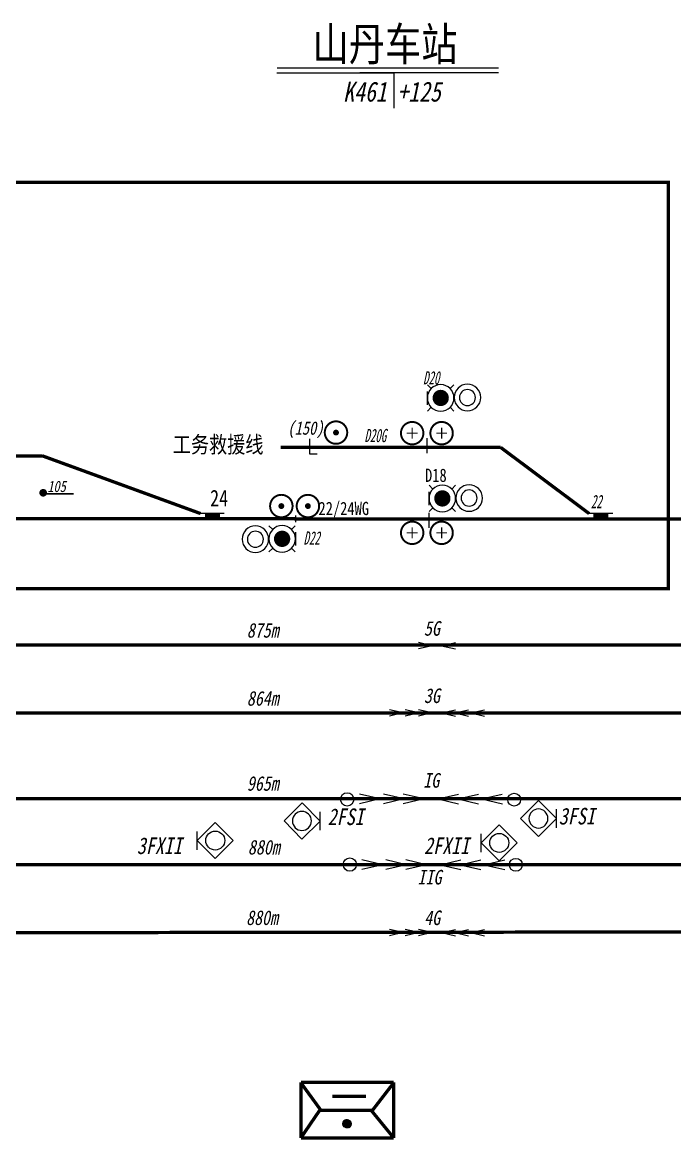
# Model space of a CAD drawing. Header units: millimetres. Extents: x 161 to 2634, y 181 to 396.
# Drawn here: x 1471.5 to 1569.7, y 228 to 396.1 of the extents above; entities that cross this region are included whole.
import ezdxf
from ezdxf.enums import TextEntityAlignment as Align

# ---------------------------------------------------------------- set-up
doc = ezdxf.new("R2010")
doc.units = ezdxf.units.MM
for name, color, linetype in [('SIGDCNAME', 7, 'Continuous'), ('SIGNAL', 7, 'Continuous'), ('TEXT', 7, 'Continuous'), ('VECT', 7, 'Continuous'), ('信号机', 7, 'Continuous'), ('轨道电路', 7, 'Continuous'), ('道岔', 7, 'Continuous')]:
    doc.layers.add(name, color=color, linetype=linetype)
doc.styles.add('-宋体', font='simsunb.ttf', dxfattribs={"width": 0.8})
doc.styles.add('HZ', font='simsunb.ttf', dxfattribs={"width": 0.75, "bigfont": 'hztxt.shx'})
doc.styles.add('ST', font='simsunb.ttf', dxfattribs={"width": 0.8})
doc.styles.get("Standard").update_dxf_attribs({"font": 'simsunb.ttf'})
doc.styles.add('TEXT', font='simsunb.ttf', dxfattribs={"width": 0.6, "oblique": 12, "height": 2})

# ---------------------------------------------------------------- blocks, each defined once
blk = doc.blocks.new('JYJ')
blk.add_line((0, -0.5), (0, 0.5))
blk = doc.blocks.new('调车信号机')
at = {"layer": '信号机', "color": 5}
for p, q in [((0.64, 1.4), (0.07, 1.97)), ((4.04, 1.97), (3.47, 1.4)), ((0.64, -1.42), (0.07, -1.99)), ((4.04, -1.99), (3.47, -1.42))]:
    blk.add_line(p, q, dxfattribs=at)
at = {"layer": '信号机', "color": 7}
blk.add_line((0, -1), (0, 1), dxfattribs=at)
at = {"layer": '信号机', "color": 5, "const_width": 1.22}
blk.add_lwpolyline([(2.67, -0.01, -1), (1.44, -0.01, -1)], format="xyb", close=True, dxfattribs=at)
at = {"layer": '信号机', "color": 5}
blk.add_circle((2.05, -0.01), 2, dxfattribs=at)
at = {"layer": '信号机', "color": 7}
for radius in [2, 1.21]:
    blk.add_circle((6.08, -0.07), radius, dxfattribs=at)
at = {"layer": '信号机', "color": 5, "flags": 1}
for tag, p in [('FX', (1.58, -0.6)), ('LX', (1.99, -0.12)), ('BX', (2.32, -0.6))]:
    blk.add_attdef(tag, p, '', height=0.001, dxfattribs=at)
blk = doc.blocks.new('道岔')
at = {"layer": '道岔', "color": 1}
blk.add_line((3.55, 0), (0, 0), dxfattribs=at)
at = {"layer": '道岔', "color": 1, "const_width": 0.66}
blk.add_lwpolyline([(0.64, -0.33), (2.91, -0.33)], dxfattribs=at)
at = {"layer": '道岔', "color": 1, "flags": 1}
for tag, p in [('PARA', (0.71, -0.27)), ('ZZJ', (0.73, -0.59)), ('DATE', (1.2, -0.6)), ('DNUM', (1.38, -0.25)), ('NUM', (2.04, -0.26)), ('DIRECT', (2.14, -0.59))]:
    blk.add_attdef(tag, p, '', height=0.142, dxfattribs=at)
blk = doc.blocks.new('站内_C')
at = {"color": 7, "const_width": 0.296}
blk.add_lwpolyline([(-1.69, 0, 1), (1.69, 0, 1)], format="xyb", close=True, dxfattribs=at)
at = {"color": 1, "const_width": 0.439}
blk.add_lwpolyline([(-0.22, 0, 1), (0.22, 0, 1)], format="xyb", close=True, dxfattribs=at)
at = {"color": 7}
blk.add_attdef('NAME', (-0.25, -1.73), '', height=0.1, dxfattribs=at)
blk = doc.blocks.new('站内_S')
at = {"color": 7, "const_width": 0.296}
blk.add_lwpolyline([(-1.69, 0, 1), (1.69, 0, 1)], format="xyb", close=True, dxfattribs=at)
at = {"color": 1, "const_width": 0.192}
for points in [[(-0.81, 0), (0.81, 0)], [(0, 0.81), (0, -0.81)]]:
    blk.add_lwpolyline(points, dxfattribs=at)
at = {"color": 7}
blk.add_attdef('NAME', (-0.24, -1.72), '', height=0.1, dxfattribs=at)
blk = doc.blocks.new('复式信号机')
at = {"layer": '信号机', "color": 1}
for p, q in [((2.9, 2.88), (0.19, 0.16)), ((5.62, 0.18), (2.9, 2.88)), ((0.19, -1.23), (0.19, 1.55)), ((0.19, 0.16), (2.92, -2.55)), ((2.92, -2.55), (5.62, 0.18))]:
    blk.add_line(p, q, dxfattribs=at)
blk.add_circle((2.92, 0.17), 1.43, dxfattribs=at)
at = {"layer": '信号机', "color": 2}
for tag, p in [('LX', (0.96, 0.94)), ('BX', (1.2, 1.18)), ('FX', (1.39, 1.36))]:
    blk.add_attdef(tag, p, '', height=0.001, rotation=44.9705, dxfattribs=at)
blk = doc.blocks.new('电缆入口')
at = {"color": 1, "const_width": 0.5}
for points in [[(-3.98, -4.22), (-7.01, -0.06)], [(6.98, 0), (-6.98, 0)], [(-6.98, 0), (-6.98, -8.38)], [(3.78, -4.22), (6.99, -0.06)], [(6.98, -8.38), (6.98, 0)], [(2.83, -2.1), (-2.28, -2.1)], [(-4.17, -4.22), (-7.01, -8.38)], [(-4.11, -4.2), (3.85, -4.2)], [(3.59, -4.22), (6.99, -8.38)], [(-6.98, -8.38), (6.98, -8.38)]]:
    blk.add_lwpolyline(points, dxfattribs=at)
at = {"color": 1}
for points in [[(-0.08, -5.61), (-0.69, -6.21)], [(-0.08, -5.61), (-0.69, -6.22)], [(-0.08, -5.61), (-0.69, -6.22)], [(-0.08, -5.61), (-0.69, -6.22)], [(-0.08, -5.61), (-0.69, -6.22)], [(-0.07, -5.61), (-0.69, -6.22)], [(-0.07, -5.61), (-0.69, -6.23)], [(-0.07, -5.61), (-0.69, -6.23)], [(-0.07, -5.61), (-0.69, -6.23)], [(-0.07, -5.61), (-0.69, -6.23)], [(-0.06, -5.61), (-0.69, -6.23)], [(-0.06, -5.61), (-0.69, -6.24)], [(-0.06, -5.61), (-0.69, -6.24)], [(-0.06, -5.61), (-0.69, -6.24)], [(-0.06, -5.61), (-0.69, -6.24)], [(-0.05, -5.61), (-0.69, -6.24)], [(-0.05, -5.61), (-0.69, -6.25)], [(-0.05, -5.61), (-0.69, -6.25)], [(-0.05, -5.61), (-0.69, -6.25)], [(-0.05, -5.61), (-0.69, -6.25)], [(-0.04, -5.61), (-0.69, -6.25)], [(-0.04, -5.61), (-0.69, -6.26)], [(-0.04, -5.61), (-0.69, -6.26)], [(-0.04, -5.61), (-0.69, -6.26)], [(-0.04, -5.61), (-0.69, -6.26)], [(-0.03, -5.61), (-0.69, -6.26)], [(-0.03, -5.61), (-0.69, -6.26)], [(-0.03, -5.61), (-0.69, -6.27)], [(-0.12, -5.61), (-0.68, -6.17)], [(-0.12, -5.61), (-0.68, -6.17)], [(-0.12, -5.61), (-0.68, -6.18)], [(-0.12, -5.61), (-0.68, -6.18)], [(-0.12, -5.61), (-0.68, -6.18)], [(-0.11, -5.61), (-0.68, -6.18)], [(-0.11, -5.61), (-0.68, -6.19)], [(-0.11, -5.61), (-0.68, -6.19)], [(-0.11, -5.61), (-0.68, -6.19)], [(-0.1, -5.61), (-0.68, -6.19)], [(-0.1, -5.61), (-0.68, -6.19)], [(-0.1, -5.61), (-0.68, -6.2)], [(-0.1, -5.61), (-0.68, -6.2)], [(-0.1, -5.61), (-0.68, -6.2)], [(-0.09, -5.61), (-0.68, -6.2)], [(-0.09, -5.61), (-0.69, -6.2)], [(-0.09, -5.61), (-0.69, -6.21)], [(-0.09, -5.61), (-0.69, -6.21)], [(-0.09, -5.61), (-0.69, -6.21)], [(-0.03, -5.61), (-0.69, -6.27)], [(-0.03, -5.61), (-0.69, -6.27)], [(-0.02, -5.61), (-0.69, -6.27)], [(-0.02, -5.61), (-0.69, -6.27)], [(-0.02, -5.61), (-0.69, -6.28)], [(-0.02, -5.61), (-0.68, -6.28)], [(-0.02, -5.61), (-0.68, -6.28)], [(-0.02, -5.61), (-0.68, -6.28)], [(-0.01, -5.61), (-0.68, -6.28)], [(-0.01, -5.61), (-0.68, -6.29)], [(-0.01, -5.61), (-0.68, -6.29)], [(-0.01, -5.61), (-0.68, -6.29)], [(-0.01, -5.61), (-0.68, -6.29)], [(0, -5.61), (-0.68, -6.29)], [(0, -5.61), (-0.68, -6.29)], [(0, -5.61), (-0.68, -6.3)], [(0, -5.61), (-0.68, -6.3)], [(0, -5.61), (-0.68, -6.3)], [(0, -5.61), (-0.68, -6.3)], [(0.01, -5.61), (-0.68, -6.3)], [(0.01, -5.61), (-0.68, -6.31)], [(0.01, -5.61), (-0.68, -6.31)], [(-0.17, -5.62), (-0.68, -6.13)], [(-0.17, -5.62), (-0.68, -6.13)], [(-0.17, -5.62), (-0.68, -6.13)], [(-0.16, -5.62), (-0.68, -6.13)], [(-0.16, -5.62), (-0.68, -6.14)], [(-0.16, -5.62), (-0.68, -6.14)], [(-0.16, -5.62), (-0.68, -6.14)], [(-0.15, -5.62), (-0.68, -6.14)], [(-0.15, -5.62), (-0.68, -6.15)], [(-0.15, -5.62), (-0.68, -6.15)], [(-0.15, -5.62), (-0.68, -6.15)], [(-0.14, -5.62), (-0.68, -6.15)], [(-0.14, -5.62), (-0.68, -6.15)], [(-0.14, -5.62), (-0.68, -6.16)], [(-0.14, -5.62), (-0.68, -6.16)], [(-0.14, -5.62), (-0.68, -6.16)], [(-0.13, -5.62), (-0.68, -6.16)], [(-0.13, -5.62), (-0.68, -6.17)], [(-0.13, -5.62), (-0.68, -6.17)], [(-0.13, -5.62), (-0.68, -6.17)], [(0.01, -5.62), (-0.68, -6.31)], [(0.01, -5.62), (-0.68, -6.31)], [(0.02, -5.62), (-0.68, -6.31)], [(0.02, -5.62), (-0.68, -6.31)], [(0.02, -5.62), (-0.68, -6.32)], [(0.02, -5.62), (-0.68, -6.32)], [(0.02, -5.62), (-0.68, -6.32)], [(0.02, -5.62), (-0.68, -6.32)], [(0.03, -5.62), (-0.68, -6.32)], [(0.03, -5.62), (-0.68, -6.32)], [(0.03, -5.62), (-0.68, -6.33)], [(0.03, -5.62), (-0.68, -6.33)], [(0.03, -5.62), (-0.68, -6.33)], [(0.03, -5.62), (-0.68, -6.33)], [(0.04, -5.62), (-0.68, -6.33)], [(0.04, -5.62), (-0.68, -6.33)], [(0.04, -5.62), (-0.68, -6.34)], [(0.04, -5.62), (-0.68, -6.34)], [(0.04, -5.62), (-0.68, -6.34)], [(0.04, -5.62), (-0.68, -6.34)], [(0.05, -5.62), (-0.68, -6.34)], [(0.05, -5.62), (-0.68, -6.35)], [(0.05, -5.62), (-0.68, -6.35)], [(0.05, -5.62), (-0.68, -6.35)], [(0.05, -5.62), (-0.68, -6.35)], [(0.05, -5.62), (-0.68, -6.35)], [(0.06, -5.62), (-0.68, -6.35)], [(-0.19, -5.62), (-0.67, -6.11)], [(-0.19, -5.62), (-0.67, -6.11)], [(-0.18, -5.62), (-0.67, -6.11)], [(-0.18, -5.62), (-0.67, -6.12)], [(-0.18, -5.62), (-0.67, -6.12)], [(-0.18, -5.62), (-0.67, -6.12)], [(-0.17, -5.62), (-0.67, -6.12)], [(0.06, -5.62), (-0.67, -6.36)], [(0.06, -5.62), (-0.67, -6.36)], [(0.06, -5.62), (-0.67, -6.36)], [(0.06, -5.62), (-0.67, -6.36)], [(0.06, -5.62), (-0.67, -6.36)], [(0.07, -5.62), (-0.67, -6.36)], [(0.07, -5.62), (-0.67, -6.37)], [(0.07, -5.62), (-0.67, -6.37)], [(0.07, -5.62), (-0.67, -6.37)], [(0.07, -5.62), (-0.67, -6.37)], [(-0.22, -5.63), (-0.67, -6.08)], [(-0.21, -5.63), (-0.67, -6.08)], [(-0.21, -5.63), (-0.67, -6.09)], [(-0.21, -5.63), (-0.67, -6.09)], [(-0.21, -5.63), (-0.67, -6.09)], [(-0.2, -5.63), (-0.67, -6.09)], [(-0.2, -5.63), (-0.67, -6.1)], [(-0.2, -5.63), (-0.67, -6.1)], [(-0.2, -5.63), (-0.67, -6.1)], [(-0.19, -5.63), (-0.67, -6.1)], [(-0.19, -5.63), (-0.67, -6.11)], [(0.07, -5.63), (-0.67, -6.37)], [(0.08, -5.63), (-0.67, -6.37)], [(0.08, -5.63), (-0.67, -6.37)], [(0.08, -5.63), (-0.67, -6.38)], [(0.08, -5.63), (-0.67, -6.38)], [(0.08, -5.63), (-0.67, -6.38)], [(0.08, -5.63), (-0.67, -6.38)], [(0.09, -5.63), (-0.67, -6.38)], [(0.09, -5.63), (-0.67, -6.38)], [(0.09, -5.63), (-0.67, -6.39)], [(0.09, -5.63), (-0.67, -6.39)], [(0.09, -5.63), (-0.67, -6.39)], [(0.09, -5.63), (-0.67, -6.39)], [(0.1, -5.63), (-0.67, -6.39)], [(0.1, -5.63), (-0.67, -6.39)], [(0.1, -5.63), (-0.67, -6.4)], [(0.1, -5.63), (-0.67, -6.4)], [(0.1, -5.63), (-0.67, -6.4)], [(-0.23, -5.63), (-0.66, -6.07)], [(-0.22, -5.63), (-0.66, -6.07)], [(-0.22, -5.63), (-0.66, -6.08)], [(-0.22, -5.63), (-0.66, -6.08)], [(0.1, -5.63), (-0.66, -6.4)], [(0.11, -5.63), (-0.66, -6.4)], [(0.11, -5.63), (-0.66, -6.4)], [(0.11, -5.63), (-0.66, -6.4)], [(0.11, -5.63), (-0.66, -6.41)], [(0.11, -5.63), (-0.66, -6.41)], [(0.11, -5.63), (-0.66, -6.41)], [(-0.25, -5.64), (-0.66, -6.05)], [(-0.25, -5.64), (-0.66, -6.05)], [(-0.24, -5.64), (-0.66, -6.05)], [(-0.24, -5.64), (-0.66, -6.06)], [(-0.24, -5.64), (-0.66, -6.06)], [(-0.24, -5.64), (-0.66, -6.06)], [(-0.23, -5.64), (-0.66, -6.06)], [(-0.23, -5.64), (-0.66, -6.07)], [(0.11, -5.64), (-0.66, -6.41)], [(0.12, -5.64), (-0.66, -6.41)], [(0.12, -5.64), (-0.66, -6.41)], [(0.12, -5.64), (-0.66, -6.42)], [(0.12, -5.64), (-0.66, -6.42)], [(0.12, -5.64), (-0.66, -6.42)], [(0.12, -5.64), (-0.66, -6.42)], [(0.13, -5.64), (-0.66, -6.42)], [(0.13, -5.64), (-0.66, -6.42)], [(0.13, -5.64), (-0.66, -6.42)], [(0.13, -5.64), (-0.66, -6.43)], [(0.13, -5.64), (-0.66, -6.43)], [(0.13, -5.64), (-0.66, -6.43)], [(0.13, -5.64), (-0.66, -6.43)], [(0.14, -5.64), (-0.66, -6.43)], [(-0.26, -5.64), (-0.65, -6.04)], [(-0.26, -5.64), (-0.65, -6.04)], [(-0.25, -5.64), (-0.65, -6.04)], [(0.14, -5.64), (-0.65, -6.43)], [(0.14, -5.64), (-0.65, -6.44)], [(0.14, -5.64), (-0.65, -6.44)], [(0.14, -5.64), (-0.65, -6.44)], [(0.14, -5.64), (-0.65, -6.44)], [(0.14, -5.64), (-0.65, -6.44)], [(0.15, -5.64), (-0.65, -6.44)], [(-0.28, -5.65), (-0.65, -6.02)], [(-0.27, -5.65), (-0.65, -6.02)], [(-0.27, -5.65), (-0.65, -6.03)], [(-0.27, -5.65), (-0.65, -6.03)], [(-0.26, -5.65), (-0.65, -6.03)], [(-0.26, -5.65), (-0.65, -6.04)], [(0.15, -5.65), (-0.65, -6.44)], [(0.15, -5.65), (-0.65, -6.45)], [(0.15, -5.65), (-0.65, -6.45)], [(0.15, -5.65), (-0.65, -6.45)], [(0.15, -5.65), (-0.65, -6.45)], [(0.15, -5.65), (-0.65, -6.45)], [(0.16, -5.65), (-0.65, -6.45)], [(0.16, -5.65), (-0.65, -6.45)], [(0.16, -5.65), (-0.65, -6.46)], [(0.16, -5.65), (-0.65, -6.46)], [(0.16, -5.65), (-0.65, -6.46)], [(0.16, -5.65), (-0.65, -6.46)], [(0.16, -5.65), (-0.65, -6.46)], [(-0.29, -5.65), (-0.64, -6.01)], [(-0.28, -5.65), (-0.64, -6.01)], [(-0.28, -5.65), (-0.64, -6.02)], [(0.17, -5.65), (-0.64, -6.46)], [(0.17, -5.65), (-0.64, -6.46)], [(0.17, -5.65), (-0.64, -6.47)], [(0.17, -5.65), (-0.64, -6.47)], [(0.17, -5.65), (-0.64, -6.47)], [(-0.3, -5.66), (-0.64, -5.99)], [(-0.3, -5.66), (-0.64, -6)], [(-0.3, -5.66), (-0.64, -6)], [(-0.29, -5.66), (-0.64, -6)], [(-0.29, -5.66), (-0.64, -6.01)], [(0.17, -5.66), (-0.64, -6.47)], [(0.17, -5.66), (-0.64, -6.47)], [(0.18, -5.66), (-0.64, -6.47)], [(0.18, -5.66), (-0.64, -6.47)], [(0.18, -5.66), (-0.64, -6.48)], [(0.18, -5.66), (-0.64, -6.48)], [(0.18, -5.66), (-0.64, -6.48)], [(0.18, -5.66), (-0.64, -6.48)], [(0.18, -5.66), (-0.64, -6.48)], [(0.19, -5.66), (-0.64, -6.48)], [(0.19, -5.66), (-0.64, -6.48)], [(0.19, -5.66), (-0.64, -6.49)], [(-0.31, -5.66), (-0.63, -5.99)], [(-0.31, -5.66), (-0.63, -5.99)], [(0.19, -5.66), (-0.63, -6.49)], [(0.19, -5.66), (-0.63, -6.49)], [(0.19, -5.66), (-0.63, -6.49)], [(0.19, -5.66), (-0.63, -6.49)], [(0.2, -5.66), (-0.63, -6.49)], [(0.2, -5.66), (-0.63, -6.49)], [(-0.32, -5.67), (-0.63, -5.97)], [(-0.32, -5.67), (-0.63, -5.98)], [(-0.32, -5.67), (-0.63, -5.98)], [(-0.31, -5.67), (-0.63, -5.98)], [(0.2, -5.67), (-0.63, -6.5)], [(0.2, -5.67), (-0.63, -6.5)], [(0.2, -5.67), (-0.63, -6.5)], [(0.2, -5.67), (-0.63, -6.5)], [(0.2, -5.67), (-0.63, -6.5)], [(0.21, -5.67), (-0.63, -6.5)], [(0.21, -5.67), (-0.63, -6.5)], [(0.21, -5.67), (-0.63, -6.5)], [(0.21, -5.67), (-0.63, -6.51)], [(0.21, -5.67), (-0.63, -6.51)], [(0.21, -5.67), (-0.63, -6.51)], [(-0.33, -5.67), (-0.62, -5.96)], [(-0.33, -5.67), (-0.62, -5.97)], [(0.21, -5.67), (-0.62, -6.51)], [(0.21, -5.67), (-0.62, -6.51)], [(0.22, -5.67), (-0.62, -6.51)], [(0.22, -5.67), (-0.62, -6.51)], [(0.22, -5.67), (-0.62, -6.52)], [(-0.34, -5.68), (-0.62, -5.95)], [(-0.34, -5.68), (-0.62, -5.96)], [(-0.34, -5.68), (-0.62, -5.96)], [(0.22, -5.68), (-0.62, -6.52)], [(0.22, -5.68), (-0.62, -6.52)], [(0.22, -5.68), (-0.62, -6.52)], [(0.22, -5.68), (-0.62, -6.52)], [(0.23, -5.68), (-0.62, -6.52)], [(0.23, -5.68), (-0.62, -6.52)], [(0.23, -5.68), (-0.62, -6.52)], [(0.23, -5.68), (-0.62, -6.53)], [(0.23, -5.68), (-0.62, -6.53)], [(0.23, -5.68), (-0.62, -6.53)], [(-0.35, -5.68), (-0.61, -5.94)], [(-0.35, -5.68), (-0.61, -5.95)], [(0.23, -5.68), (-0.61, -6.53)], [(0.23, -5.68), (-0.61, -6.53)], [(0.24, -5.68), (-0.61, -6.53)], [(0.24, -5.68), (-0.61, -6.53)], [(0.24, -5.68), (-0.61, -6.54)], [(-0.36, -5.69), (-0.61, -5.94)], [(-0.36, -5.69), (-0.61, -5.94)], [(0.24, -5.69), (-0.61, -6.54)], [(0.24, -5.69), (-0.61, -6.54)], [(0.24, -5.69), (-0.61, -6.54)], [(0.24, -5.69), (-0.61, -6.54)], [(0.24, -5.69), (-0.61, -6.54)], [(0.25, -5.69), (-0.61, -6.54)], [(0.25, -5.69), (-0.61, -6.54)], [(0.25, -5.69), (-0.61, -6.55)], [(0.25, -5.69), (-0.61, -6.55)], [(-0.37, -5.69), (-0.6, -5.93)], [(-0.37, -5.69), (-0.6, -5.93)], [(0.25, -5.69), (-0.6, -6.55)], [(0.25, -5.69), (-0.6, -6.55)], [(0.25, -5.69), (-0.6, -6.55)], [(0.25, -5.69), (-0.6, -6.55)], [(0.26, -5.69), (-0.6, -6.55)], [(-0.38, -5.7), (-0.6, -5.92)], [(-0.37, -5.7), (-0.6, -5.92)], [(0.26, -5.7), (-0.6, -6.55)], [(0.26, -5.7), (-0.6, -6.56)], [(0.26, -5.7), (-0.6, -6.56)], [(0.26, -5.7), (-0.6, -6.56)], [(0.26, -5.7), (-0.6, -6.56)], [(0.26, -5.7), (-0.6, -6.56)], [(0.26, -5.7), (-0.6, -6.56)], [(0.27, -5.7), (-0.6, -6.56)], [(0.27, -5.7), (-0.6, -6.56)], [(-0.38, -5.7), (-0.59, -5.91)], [(0.27, -5.7), (-0.59, -6.57)], [(0.27, -5.7), (-0.59, -6.57)], [(0.27, -5.7), (-0.59, -6.57)], [(0.27, -5.7), (-0.59, -6.57)], [(-0.39, -5.71), (-0.59, -5.9)], [(-0.39, -5.71), (-0.59, -5.91)], [(0.27, -5.71), (-0.59, -6.57)], [(0.27, -5.71), (-0.59, -6.57)], [(0.28, -5.71), (-0.59, -6.57)], [(0.28, -5.71), (-0.59, -6.57)], [(0.28, -5.71), (-0.59, -6.58)], [(0.28, -5.71), (-0.59, -6.58)], [(0.28, -5.71), (-0.59, -6.58)], [(0.28, -5.71), (-0.59, -6.58)], [(0.28, -5.71), (-0.59, -6.58)], [(-0.4, -5.71), (-0.58, -5.9)], [(0.28, -5.71), (-0.58, -6.58)], [(0.29, -5.71), (-0.58, -6.58)], [(0.29, -5.71), (-0.58, -6.58)], [(0.29, -5.71), (-0.58, -6.58)], [(-0.41, -5.72), (-0.58, -5.88)], [(-0.41, -5.72), (-0.58, -5.89)], [(0.29, -5.72), (-0.58, -6.59)], [(0.29, -5.72), (-0.58, -6.59)], [(0.29, -5.72), (-0.58, -6.59)], [(0.29, -5.72), (-0.58, -6.59)], [(0.29, -5.72), (-0.58, -6.59)], [(0.29, -5.72), (-0.58, -6.59)], [(0.3, -5.72), (-0.58, -6.59)], [(0.3, -5.72), (-0.58, -6.59)], [(0.3, -5.72), (-0.58, -6.6)], [(0.3, -5.72), (-0.57, -6.6)], [(0.3, -5.72), (-0.57, -6.6)], [(0.3, -5.72), (-0.57, -6.6)], [(0.3, -5.72), (-0.57, -6.6)], [(-0.43, -5.73), (-0.57, -5.87)], [(-0.42, -5.73), (-0.57, -5.88)], [(0.3, -5.73), (-0.57, -6.6)], [(0.31, -5.73), (-0.57, -6.6)], [(0.31, -5.73), (-0.57, -6.6)], [(0.31, -5.73), (-0.57, -6.6)], [(0.31, -5.73), (-0.57, -6.61)], [(0.31, -5.73), (-0.57, -6.61)], [(0.31, -5.73), (-0.57, -6.61)], [(0.31, -5.73), (-0.57, -6.61)], [(0.31, -5.73), (-0.56, -6.61)], [(0.31, -5.73), (-0.56, -6.61)], [(0.32, -5.73), (-0.56, -6.61)], [(0.32, -5.73), (-0.56, -6.61)], [(-0.43, -5.74), (-0.56, -5.86)], [(0.32, -5.74), (-0.56, -6.61)], [(0.32, -5.74), (-0.56, -6.62)], [(0.32, -5.74), (-0.56, -6.62)], [(0.32, -5.74), (-0.56, -6.62)], [(0.32, -5.74), (-0.56, -6.62)], [(0.32, -5.74), (-0.56, -6.62)], [(0.32, -5.74), (-0.56, -6.62)], [(0.33, -5.74), (-0.56, -6.62)], [(-0.44, -5.74), (-0.55, -5.86)], [(0.33, -5.74), (-0.55, -6.62)], [(0.33, -5.74), (-0.55, -6.63)], [(0.33, -5.74), (-0.55, -6.63)], [(0.33, -5.74), (-0.55, -6.63)], [(-0.45, -5.75), (-0.55, -5.85)], [(0.33, -5.75), (-0.55, -6.63)], [(0.33, -5.75), (-0.55, -6.63)], [(0.33, -5.75), (-0.55, -6.63)], [(0.33, -5.75), (-0.55, -6.63)], [(0.34, -5.75), (-0.55, -6.63)], [(0.34, -5.75), (-0.55, -6.63)], [(0.34, -5.75), (-0.55, -6.63)], [(0.34, -5.75), (-0.54, -6.64)], [(0.34, -5.75), (-0.54, -6.64)], [(0.34, -5.75), (-0.54, -6.64)], [(0.34, -5.75), (-0.54, -6.64)], [(-0.46, -5.76), (-0.54, -5.84)], [(0.34, -5.76), (-0.54, -6.64)], [(0.34, -5.76), (-0.54, -6.64)], [(0.35, -5.76), (-0.54, -6.64)], [(0.35, -5.76), (-0.54, -6.64)], [(0.35, -5.76), (-0.54, -6.64)], [(0.35, -5.76), (-0.54, -6.65)], [(0.35, -5.76), (-0.54, -6.65)], [(0.35, -5.76), (-0.54, -6.65)], [(0.35, -5.76), (-0.53, -6.65)], [(0.35, -5.76), (-0.53, -6.65)], [(0.35, -5.76), (-0.53, -6.65)], [(0.36, -5.77), (-0.53, -6.65)], [(0.36, -5.77), (-0.53, -6.65)], [(0.36, -5.77), (-0.53, -6.65)], [(0.36, -5.77), (-0.53, -6.66)], [(0.36, -5.77), (-0.53, -6.66)], [(0.36, -5.77), (-0.53, -6.66)], [(0.36, -5.77), (-0.53, -6.66)], [(-0.48, -5.77), (-0.52, -5.82)], [(0.36, -5.77), (-0.52, -6.66)], [(0.36, -5.77), (-0.52, -6.66)], [(0.36, -5.77), (-0.52, -6.66)], [(0.37, -5.77), (-0.52, -6.66)], [(0.37, -5.78), (-0.52, -6.66)], [(0.37, -5.78), (-0.52, -6.66)], [(0.37, -5.78), (-0.52, -6.67)], [(0.37, -5.78), (-0.52, -6.67)], [(0.37, -5.78), (-0.52, -6.67)], [(0.37, -5.78), (-0.52, -6.67)], [(0.37, -5.78), (-0.52, -6.67)], [(0.37, -5.78), (-0.51, -6.67)], [(0.37, -5.78), (-0.51, -6.67)], [(0.38, -5.78), (-0.51, -6.67)], [(0.38, -5.79), (-0.51, -6.67)], [(0.38, -5.79), (-0.51, -6.67)], [(0.38, -5.79), (-0.51, -6.68)], [(0.38, -5.79), (-0.51, -6.68)], [(0.38, -5.79), (-0.51, -6.68)], [(0.38, -5.79), (-0.51, -6.68)], [(0.38, -5.79), (-0.51, -6.68)], [(0.38, -5.79), (-0.5, -6.68)], [(0.38, -5.79), (-0.5, -6.68)], [(0.39, -5.79), (-0.5, -6.68)], [(0.39, -5.8), (-0.5, -6.68)], [(0.39, -5.8), (-0.5, -6.69)], [(0.39, -5.8), (-0.5, -6.69)], [(0.39, -5.8), (-0.5, -6.69)], [(0.39, -5.8), (-0.5, -6.69)], [(0.39, -5.8), (-0.5, -6.69)], [(0.39, -5.8), (-0.5, -6.68)], [(0.4, -5.8), (-0.49, -6.69)], [(0.4, -5.8), (-0.49, -6.69)], [(0.39, -5.8), (-0.49, -6.69)], [(0.39, -5.8), (-0.49, -6.69)], [(0.4, -5.81), (-0.49, -6.7)], [(0.4, -5.81), (-0.49, -6.7)], [(0.4, -5.81), (-0.49, -6.7)], [(0.4, -5.81), (-0.49, -6.7)], [(0.4, -5.81), (-0.49, -6.7)], [(0.4, -5.81), (-0.49, -6.69)], [(0.41, -5.81), (-0.48, -6.7)], [(0.4, -5.81), (-0.48, -6.7)], [(0.4, -5.81), (-0.48, -6.7)], [(0.41, -5.82), (-0.48, -6.71)], [(0.41, -5.82), (-0.48, -6.71)], [(0.41, -5.82), (-0.48, -6.71)], [(0.41, -5.82), (-0.48, -6.71)], [(0.41, -5.82), (-0.48, -6.71)], [(0.41, -5.82), (-0.48, -6.7)], [(0.41, -5.82), (-0.48, -6.7)], [(0.41, -5.82), (-0.47, -6.71)], [(0.41, -5.82), (-0.47, -6.71)], [(0.41, -5.82), (-0.47, -6.71)], [(0.42, -5.83), (-0.47, -6.72)], [(0.42, -5.83), (-0.47, -6.72)], [(0.42, -5.83), (-0.47, -6.72)], [(0.42, -5.83), (-0.47, -6.71)], [(0.42, -5.83), (-0.47, -6.71)], [(0.42, -5.83), (-0.47, -6.71)], [(0.42, -5.83), (-0.46, -6.72)], [(0.42, -5.83), (-0.46, -6.72)], [(0.42, -5.83), (-0.46, -6.72)], [(0.43, -5.84), (-0.46, -6.73)], [(0.43, -5.84), (-0.46, -6.73)], [(0.43, -5.84), (-0.46, -6.72)], [(0.43, -5.84), (-0.46, -6.72)], [(0.43, -5.84), (-0.46, -6.72)], [(0.42, -5.84), (-0.46, -6.72)], [(0.42, -5.84), (-0.46, -6.72)], [(0.43, -5.84), (-0.45, -6.73)], [(0.43, -5.84), (-0.45, -6.73)], [(0.43, -5.84), (-0.45, -6.73)], [(0.44, -5.85), (-0.45, -6.73)], [(0.44, -5.85), (-0.45, -6.73)], [(0.44, -5.85), (-0.45, -6.73)], [(0.43, -5.85), (-0.45, -6.73)], [(0.43, -5.85), (-0.45, -6.73)], [(0.43, -5.85), (-0.45, -6.73)], [(0.44, -5.85), (-0.44, -6.74)], [(0.44, -5.85), (-0.44, -6.74)], [(0.44, -5.85), (-0.44, -6.73)], [(0.44, -5.86), (-0.44, -6.74)], [(0.44, -5.86), (-0.44, -6.74)], [(0.44, -5.86), (-0.44, -6.74)], [(0.44, -5.86), (-0.44, -6.74)], [(0.44, -5.86), (-0.44, -6.74)], [(0.44, -5.86), (-0.44, -6.74)], [(0.45, -5.86), (-0.43, -6.74)], [(0.45, -5.86), (-0.43, -6.74)], [(0.45, -5.86), (-0.43, -6.74)], [(0.45, -5.87), (-0.43, -6.75)], [(0.45, -5.87), (-0.43, -6.75)], [(0.45, -5.87), (-0.43, -6.75)], [(0.45, -5.87), (-0.43, -6.75)], [(0.45, -5.87), (-0.43, -6.75)], [(0.45, -5.87), (-0.43, -6.75)], [(0.45, -5.87), (-0.42, -6.75)], [(0.45, -5.87), (-0.42, -6.75)], [(0.46, -5.88), (-0.42, -6.76)], [(0.46, -5.88), (-0.42, -6.76)], [(0.46, -5.88), (-0.42, -6.75)], [(0.46, -5.88), (-0.42, -6.75)], [(0.46, -5.88), (-0.42, -6.75)], [(0.45, -5.88), (-0.42, -6.75)], [(0.46, -5.88), (-0.41, -6.76)], [(0.46, -5.88), (-0.41, -6.76)], [(0.46, -5.88), (-0.41, -6.76)], [(0.47, -5.89), (-0.41, -6.76)], [(0.47, -5.89), (-0.41, -6.76)], [(0.46, -5.89), (-0.41, -6.76)], [(0.46, -5.89), (-0.41, -6.76)], [(0.46, -5.89), (-0.41, -6.76)], [(0.46, -5.89), (-0.41, -6.76)], [(0.47, -5.89), (-0.4, -6.76)], [(0.47, -5.89), (-0.4, -6.76)], [(0.47, -5.9), (-0.4, -6.77)], [(0.47, -5.9), (-0.4, -6.77)], [(0.47, -5.9), (-0.4, -6.77)], [(0.47, -5.9), (-0.4, -6.77)], [(0.47, -5.9), (-0.4, -6.77)], [(0.47, -5.9), (-0.4, -6.77)], [(0.47, -5.9), (-0.39, -6.77)], [(0.47, -5.9), (-0.39, -6.77)], [(0.47, -5.9), (-0.39, -6.77)], [(0.48, -5.91), (-0.39, -6.78)], [(0.48, -5.91), (-0.39, -6.77)], [(0.48, -5.91), (-0.39, -6.77)], [(0.48, -5.91), (-0.39, -6.77)], [(0.48, -5.91), (-0.39, -6.77)], [(0.48, -5.91), (-0.38, -6.78)], [(0.48, -5.91), (-0.38, -6.78)], [(0.48, -5.91), (-0.38, -6.78)], [(0.48, -5.92), (-0.38, -6.78)], [(0.48, -5.92), (-0.38, -6.78)], [(0.48, -5.92), (-0.38, -6.78)], [(0.48, -5.92), (-0.38, -6.78)], [(0.48, -5.92), (-0.38, -6.78)], [(0.49, -5.92), (-0.37, -6.78)], [(0.49, -5.92), (-0.37, -6.78)], [(0.49, -5.92), (-0.37, -6.78)], [(0.49, -5.93), (-0.37, -6.79)], [(0.49, -5.93), (-0.37, -6.79)], [(0.49, -5.93), (-0.37, -6.79)], [(0.49, -5.93), (-0.37, -6.78)], [(0.49, -5.93), (-0.37, -6.78)], [(0.49, -5.93), (-0.36, -6.79)], [(0.49, -5.93), (-0.36, -6.79)], [(0.49, -5.93), (-0.36, -6.79)], [(0.5, -5.94), (-0.36, -6.79)], [(0.5, -5.94), (-0.36, -6.79)], [(0.49, -5.94), (-0.36, -6.79)], [(0.49, -5.94), (-0.36, -6.79)], [(0.49, -5.94), (-0.36, -6.79)], [(0.5, -5.94), (-0.35, -6.79)], [(0.5, -5.94), (-0.35, -6.79)], [(0.5, -5.94), (-0.35, -6.79)], [(0.5, -5.95), (-0.35, -6.8)], [(0.5, -5.95), (-0.35, -6.8)], [(0.5, -5.95), (-0.35, -6.8)], [(0.5, -5.95), (-0.35, -6.8)], [(0.5, -5.95), (-0.35, -6.8)], [(0.5, -5.95), (-0.34, -6.8)], [(0.5, -5.95), (-0.34, -6.8)], [(0.51, -5.96), (-0.34, -6.8)], [(0.51, -5.96), (-0.34, -6.8)], [(0.51, -5.96), (-0.34, -6.8)], [(0.5, -5.96), (-0.34, -6.8)], [(0.5, -5.96), (-0.34, -6.8)], [(0.5, -5.96), (-0.34, -6.8)], [(0.51, -5.96), (-0.33, -6.8)], [(0.51, -5.96), (-0.33, -6.8)], [(0.51, -5.97), (-0.33, -6.81)], [(0.51, -5.97), (-0.33, -6.81)], [(0.51, -5.97), (-0.33, -6.81)], [(0.51, -5.97), (-0.33, -6.81)], [(0.51, -5.97), (-0.33, -6.81)], [(0.51, -5.97), (-0.32, -6.81)], [(0.51, -5.97), (-0.32, -6.81)], [(0.52, -5.98), (-0.32, -6.81)], [(0.51, -5.98), (-0.32, -6.81)], [(0.51, -5.98), (-0.32, -6.81)], [(0.51, -5.98), (-0.32, -6.81)], [(0.51, -5.98), (-0.32, -6.81)], [(0.52, -5.98), (-0.31, -6.81)], [(0.52, -5.98), (-0.31, -6.81)], [(0.52, -5.98), (-0.31, -6.81)], [(0.52, -5.99), (-0.31, -6.82)], [(0.52, -5.99), (-0.31, -6.82)], [(0.52, -5.99), (-0.31, -6.82)], [(0.52, -5.99), (-0.31, -6.82)], [(0.52, -5.99), (-0.31, -6.81)], [(0.52, -5.99), (-0.3, -6.82)], [(0.52, -5.99), (-0.3, -6.82)], [(0.52, -6), (-0.3, -6.82)], [(0.52, -6), (-0.3, -6.82)], [(0.52, -6), (-0.3, -6.82)], [(0.52, -6), (-0.3, -6.82)], [(0.52, -6), (-0.3, -6.82)], [(0.53, -6), (-0.29, -6.82)], [(0.52, -6), (-0.29, -6.82)], [(0.53, -6.01), (-0.29, -6.83)], [(0.53, -6.01), (-0.29, -6.82)], [(0.53, -6.01), (-0.29, -6.82)], [(0.53, -6.01), (-0.29, -6.82)], [(0.53, -6.01), (-0.29, -6.82)], [(0.53, -6.01), (-0.28, -6.83)], [(0.53, -6.01), (-0.28, -6.83)], [(0.53, -6.02), (-0.28, -6.83)], [(0.53, -6.02), (-0.28, -6.83)], [(0.53, -6.02), (-0.28, -6.83)], [(0.53, -6.02), (-0.28, -6.83)], [(0.53, -6.02), (-0.28, -6.83)], [(0.53, -6.02), (-0.27, -6.83)], [(0.53, -6.02), (-0.27, -6.83)], [(0.54, -6.03), (-0.27, -6.83)], [(0.54, -6.03), (-0.27, -6.83)], [(0.53, -6.03), (-0.27, -6.83)], [(0.53, -6.03), (-0.27, -6.83)], [(0.53, -6.03), (-0.27, -6.83)], [(0.54, -6.03), (-0.26, -6.83)], [(0.54, -6.03), (-0.26, -6.83)], [(0.54, -6.04), (-0.26, -6.84)], [(0.54, -6.04), (-0.26, -6.84)], [(0.54, -6.04), (-0.26, -6.84)], [(0.54, -6.04), (-0.26, -6.83)], [(0.54, -6.04), (-0.26, -6.83)], [(0.54, -6.04), (-0.25, -6.84)], [(0.54, -6.04), (-0.25, -6.84)], [(0.54, -6.05), (-0.25, -6.84)], [(0.54, -6.05), (-0.25, -6.84)], [(0.54, -6.05), (-0.25, -6.84)], [(0.54, -6.05), (-0.25, -6.84)], [(0.54, -6.05), (-0.24, -6.84)], [(0.54, -6.05), (-0.24, -6.84)], [(0.55, -6.06), (-0.24, -6.84)], [(0.55, -6.06), (-0.24, -6.84)], [(0.54, -6.06), (-0.24, -6.84)], [(0.54, -6.06), (-0.24, -6.84)], [(0.54, -6.06), (-0.24, -6.84)], [(0.55, -6.06), (-0.23, -6.84)], [(0.55, -6.06), (-0.23, -6.84)], [(0.55, -6.07), (-0.23, -6.84)], [(0.55, -6.07), (-0.23, -6.84)], [(0.55, -6.07), (-0.23, -6.84)], [(0.55, -6.07), (-0.23, -6.84)], [(0.55, -6.07), (-0.22, -6.85)], [(0.55, -6.07), (-0.22, -6.85)], [(0.55, -6.08), (-0.22, -6.85)], [(0.55, -6.08), (-0.22, -6.85)], [(0.55, -6.08), (-0.22, -6.85)], [(0.55, -6.08), (-0.22, -6.85)], [(0.55, -6.08), (-0.22, -6.85)], [(0.55, -6.08), (-0.21, -6.85)], [(0.55, -6.08), (-0.21, -6.85)], [(0.55, -6.09), (-0.21, -6.85)], [(0.55, -6.09), (-0.21, -6.85)], [(0.55, -6.09), (-0.21, -6.85)], [(0.55, -6.09), (-0.21, -6.85)], [(0.55, -6.09), (-0.2, -6.85)], [(0.55, -6.09), (-0.2, -6.85)], [(0.56, -6.1), (-0.2, -6.85)], [(0.56, -6.1), (-0.2, -6.85)], [(0.55, -6.1), (-0.2, -6.85)], [(0.55, -6.1), (-0.2, -6.85)], [(0.56, -6.1), (-0.19, -6.85)], [(0.56, -6.1), (-0.19, -6.85)], [(0.56, -6.11), (-0.19, -6.86)], [(0.56, -6.11), (-0.19, -6.85)], [(0.56, -6.11), (-0.19, -6.85)], [(0.56, -6.11), (-0.19, -6.85)], [(0.56, -6.11), (-0.19, -6.85)], [(0.56, -6.11), (-0.18, -6.86)], [(0.56, -6.11), (-0.18, -6.86)], [(0.56, -6.12), (-0.18, -6.86)], [(0.56, -6.12), (-0.18, -6.86)], [(0.56, -6.12), (-0.18, -6.86)], [(0.56, -6.12), (-0.18, -6.86)], [(0.56, -6.12), (-0.17, -6.86)], [(0.56, -6.12), (-0.17, -6.86)], [(0.56, -6.13), (-0.17, -6.86)], [(0.56, -6.13), (-0.17, -6.86)], [(0.56, -6.13), (-0.17, -6.86)], [(0.56, -6.13), (-0.17, -6.86)], [(0.56, -6.13), (-0.16, -6.86)], [(0.56, -6.13), (-0.16, -6.86)], [(0.56, -6.14), (-0.16, -6.86)], [(0.56, -6.14), (-0.16, -6.86)], [(0.56, -6.14), (-0.16, -6.86)], [(0.56, -6.14), (-0.16, -6.86)], [(0.56, -6.14), (-0.15, -6.86)], [(0.56, -6.15), (-0.15, -6.86)], [(0.56, -6.15), (-0.15, -6.86)], [(0.56, -6.15), (-0.15, -6.86)], [(0.56, -6.15), (-0.15, -6.86)], [(0.57, -6.15), (-0.14, -6.86)], [(0.57, -6.15), (-0.14, -6.86)], [(0.57, -6.16), (-0.14, -6.86)], [(0.57, -6.16), (-0.14, -6.86)], [(0.57, -6.16), (-0.14, -6.86)], [(0.57, -6.16), (-0.14, -6.86)], [(0.57, -6.16), (-0.13, -6.86)], [(0.57, -6.16), (-0.13, -6.86)], [(0.57, -6.17), (-0.13, -6.86)], [(0.57, -6.17), (-0.13, -6.86)], [(0.57, -6.17), (-0.13, -6.86)], [(0.57, -6.17), (-0.13, -6.86)], [(0.57, -6.17), (-0.12, -6.86)], [(0.57, -6.17), (-0.12, -6.86)], [(0.57, -6.18), (-0.12, -6.87)], [(0.57, -6.18), (-0.12, -6.87)], [(0.57, -6.18), (-0.12, -6.87)], [(0.57, -6.18), (-0.11, -6.87)], [(0.57, -6.18), (-0.11, -6.87)], [(0.57, -6.19), (-0.11, -6.87)], [(0.57, -6.19), (-0.11, -6.87)], [(0.57, -6.19), (-0.11, -6.87)], [(0.57, -6.19), (-0.11, -6.87)], [(0.57, -6.19), (-0.1, -6.87)], [(0.57, -6.19), (-0.1, -6.87)], [(0.57, -6.2), (-0.1, -6.87)], [(0.57, -6.2), (-0.1, -6.87)], [(0.57, -6.2), (-0.1, -6.87)], [(0.57, -6.2), (-0.09, -6.87)], [(0.57, -6.2), (-0.09, -6.87)], [(0.57, -6.21), (-0.09, -6.87)], [(0.57, -6.21), (-0.09, -6.87)], [(0.57, -6.21), (-0.09, -6.87)], [(0.57, -6.21), (-0.09, -6.87)], [(0.57, -6.21), (-0.08, -6.87)], [(0.57, -6.22), (-0.08, -6.87)], [(0.57, -6.22), (-0.08, -6.87)], [(0.57, -6.22), (-0.08, -6.87)], [(0.57, -6.22), (-0.08, -6.87)], [(0.57, -6.22), (-0.07, -6.87)], [(0.57, -6.23), (-0.07, -6.87)], [(0.57, -6.23), (-0.07, -6.87)], [(0.57, -6.23), (-0.07, -6.87)], [(0.57, -6.23), (-0.07, -6.87)], [(0.57, -6.23), (-0.06, -6.87)], [(0.57, -6.23), (-0.06, -6.87)], [(0.57, -6.24), (-0.06, -6.87)], [(0.57, -6.24), (-0.06, -6.87)], [(0.57, -6.24), (-0.06, -6.87)], [(0.57, -6.24), (-0.05, -6.87)], [(0.57, -6.24), (-0.05, -6.87)], [(0.57, -6.25), (-0.05, -6.87)], [(0.57, -6.25), (-0.05, -6.87)], [(0.57, -6.25), (-0.05, -6.87)], [(0.57, -6.25), (-0.04, -6.87)], [(0.57, -6.25), (-0.04, -6.87)], [(0.57, -6.26), (-0.04, -6.87)], [(0.57, -6.26), (-0.04, -6.87)], [(0.57, -6.26), (-0.04, -6.87)], [(0.57, -6.26), (-0.03, -6.87)], [(0.57, -6.26), (-0.03, -6.87)], [(0.57, -6.27), (-0.03, -6.87)], [(0.57, -6.27), (-0.03, -6.87)], [(0.57, -6.27), (-0.03, -6.87)], [(0.57, -6.27), (-0.02, -6.87)], [(0.57, -6.28), (-0.02, -6.87)], [(0.57, -6.28), (-0.02, -6.87)], [(0.57, -6.28), (-0.02, -6.87)], [(0.57, -6.28), (-0.02, -6.87)], [(0.57, -6.28), (-0.01, -6.87)], [(0.57, -6.29), (-0.01, -6.87)], [(0.57, -6.29), (-0.01, -6.87)], [(0.57, -6.29), (-0.01, -6.87)], [(0.57, -6.29), (0, -6.87)], [(0.57, -6.29), (0, -6.87)], [(0.57, -6.3), (0, -6.87)], [(0.57, -6.3), (0, -6.87)], [(0.57, -6.3), (0, -6.87)], [(0.57, -6.3), (0.01, -6.87)], [(0.57, -6.31), (0.01, -6.86)], [(0.57, -6.31), (0.01, -6.86)], [(0.57, -6.31), (0.01, -6.86)], [(0.57, -6.31), (0.02, -6.86)], [(0.57, -6.31), (0.02, -6.86)], [(0.57, -6.32), (0.02, -6.86)], [(0.57, -6.32), (0.02, -6.86)], [(0.57, -6.32), (0.02, -6.86)], [(0.57, -6.32), (0.03, -6.86)], [(0.56, -6.33), (0.03, -6.86)], [(0.57, -6.33), (0.03, -6.86)], [(0.57, -6.33), (0.03, -6.86)], [(0.56, -6.33), (0.04, -6.86)], [(0.56, -6.33), (0.04, -6.86)], [(0.56, -6.34), (0.04, -6.86)], [(0.56, -6.34), (0.04, -6.86)], [(0.56, -6.34), (0.04, -6.86)], [(0.56, -6.34), (0.05, -6.86)], [(0.56, -6.35), (0.05, -6.86)], [(0.56, -6.35), (0.05, -6.86)], [(0.56, -6.35), (0.05, -6.86)], [(0.56, -6.35), (0.06, -6.86)], [(0.56, -6.36), (0.06, -6.86)], [(0.56, -6.36), (0.06, -6.86)], [(0.56, -6.36), (0.06, -6.86)], [(0.56, -6.36), (0.07, -6.86)], [(0.56, -6.37), (0.07, -6.85)], [(0.56, -6.37), (0.07, -6.85)], [(0.56, -6.37), (0.07, -6.86)], [(0.56, -6.37), (0.08, -6.85)], [(0.56, -6.38), (0.08, -6.85)], [(0.56, -6.38), (0.08, -6.85)], [(0.56, -6.38), (0.08, -6.85)], [(0.55, -6.38), (0.09, -6.85)], [(0.55, -6.39), (0.09, -6.85)], [(0.55, -6.39), (0.09, -6.85)], [(0.55, -6.39), (0.09, -6.85)], [(0.55, -6.39), (0.1, -6.85)], [(0.55, -6.4), (0.1, -6.85)], [(0.55, -6.4), (0.1, -6.85)], [(0.55, -6.4), (0.11, -6.85)], [(0.55, -6.4), (0.11, -6.85)], [(0.55, -6.41), (0.11, -6.84)], [(0.55, -6.41), (0.11, -6.85)], [(0.55, -6.41), (0.12, -6.84)], [(0.54, -6.42), (0.12, -6.84)], [(0.55, -6.42), (0.12, -6.84)], [(0.55, -6.42), (0.12, -6.84)], [(0.54, -6.42), (0.13, -6.84)], [(0.54, -6.43), (0.13, -6.84)], [(0.54, -6.43), (0.13, -6.84)], [(0.54, -6.43), (0.14, -6.84)], [(0.54, -6.44), (0.14, -6.84)], [(0.54, -6.44), (0.14, -6.84)], [(0.54, -6.44), (0.15, -6.83)], [(0.54, -6.44), (0.15, -6.83)], [(0.53, -6.45), (0.15, -6.83)], [(0.54, -6.45), (0.15, -6.83)], [(0.53, -6.45), (0.16, -6.83)], [(0.53, -6.46), (0.16, -6.83)], [(0.53, -6.46), (0.16, -6.83)], [(0.53, -6.46), (0.17, -6.83)], [(0.53, -6.47), (0.17, -6.82)], [(0.53, -6.47), (0.17, -6.83)], [(0.53, -6.47), (0.18, -6.82)], [(0.52, -6.48), (0.18, -6.82)], [(0.52, -6.48), (0.18, -6.82)], [(0.52, -6.48), (0.19, -6.82)], [(0.52, -6.49), (0.19, -6.82)], [(0.52, -6.49), (0.19, -6.82)], [(0.52, -6.49), (0.2, -6.81)], [(0.51, -6.5), (0.2, -6.81)], [(0.52, -6.5), (0.2, -6.81)], [(0.51, -6.5), (0.21, -6.81)], [(0.51, -6.51), (0.21, -6.81)], [(0.51, -6.51), (0.22, -6.81)], [(0.51, -6.52), (0.22, -6.8)], [(0.51, -6.52), (0.22, -6.8)], [(0.5, -6.52), (0.23, -6.8)], [(0.5, -6.53), (0.23, -6.8)], [(0.5, -6.53), (0.24, -6.8)], [(0.49, -6.54), (0.24, -6.79)], [(0.5, -6.54), (0.24, -6.79)], [(0.49, -6.54), (0.25, -6.79)], [(0.49, -6.55), (0.25, -6.79)], [(0.49, -6.55), (0.26, -6.78)], [(0.48, -6.56), (0.26, -6.78)], [(0.48, -6.56), (0.27, -6.78)], [(0.48, -6.57), (0.27, -6.78)], [(0.48, -6.57), (0.28, -6.77)], [(0.47, -6.58), (0.28, -6.77)], [(0.47, -6.58), (0.29, -6.77)], [(0.46, -6.59), (0.29, -6.76)], [(0.46, -6.6), (0.3, -6.76)], [(0.46, -6.6), (0.31, -6.75)], [(0.45, -6.61), (0.31, -6.75)], [(0.44, -6.62), (0.32, -6.74)], [(0.44, -6.63), (0.33, -6.73)], [(0.43, -6.64), (0.34, -6.73)], [(0.42, -6.65), (0.35, -6.72)], [(0.4, -6.67), (0.37, -6.7)]]:
    blk.add_lwpolyline(points, dxfattribs=at)
blk.add_circle((-0.06, -6.24), 0.628, dxfattribs=at)
at = {"color": 1, "style": 'HZ', "width": 0.75}
blk.add_attdef('XHL', (-0.01, -6.33), '', height=0.01, dxfattribs=at)

msp = doc.modelspace()

# ---------------------------------------------------------------- linework, layer by layer
msp.add_line((1527.45, 388.52), (1527.45, 383.19))
at = {"color": 7}
for points in [[(1509.81, 388.52), (1527.45, 388.52)], [(1543.17, 388.52), (1522.33, 388.52)], [(1533.22, 302.32), (1531.14, 302.8)], [(1534.61, 302.32), (1536.69, 302.8)], [(1533.22, 302.32), (1531.14, 301.85)], [(1534.61, 302.32), (1536.69, 301.85)], [(1528.83, 292.2), (1526.75, 292.68)], [(1531.22, 292.2), (1529.14, 292.68)], [(1533.22, 292.2), (1531.14, 292.68)], [(1534.61, 292.2), (1536.69, 292.68)], [(1536.61, 292.2), (1538.69, 292.68)], [(1539, 292.2), (1541.08, 292.68)], [(1528.83, 292.2), (1526.75, 291.73)], [(1531.22, 292.2), (1529.14, 291.73)], [(1533.22, 292.2), (1531.14, 291.73)], [(1534.61, 292.2), (1536.69, 291.73)], [(1536.61, 292.2), (1538.69, 291.73)], [(1539, 292.2), (1541.08, 291.73)], [(1525.39, 279.25), (1522.26, 278.54)], [(1525.39, 279.25), (1522.27, 279.96)], [(1528.98, 279.25), (1525.85, 278.54)], [(1528.98, 279.25), (1525.86, 279.96)], [(1531.97, 279.25), (1528.85, 279.96)], [(1531.97, 279.25), (1528.85, 278.54)], [(1534.06, 279.25), (1537.18, 279.96)], [(1534.06, 279.25), (1537.18, 278.54)], [(1537.05, 279.25), (1540.17, 279.96)], [(1537.05, 279.25), (1540.17, 278.54)], [(1540.64, 279.25), (1543.76, 279.96)], [(1540.64, 279.25), (1543.77, 278.54)], [(1525.75, 269.36), (1522.62, 268.65)], [(1525.75, 269.36), (1522.63, 270.08)], [(1529.34, 269.36), (1526.22, 270.08)], [(1529.34, 269.36), (1526.22, 268.65)], [(1532.33, 269.36), (1529.21, 270.08)], [(1532.33, 269.36), (1529.21, 268.65)], [(1534.42, 269.36), (1537.54, 270.08)], [(1534.42, 269.36), (1537.54, 268.65)], [(1537.41, 269.36), (1540.53, 270.08)], [(1537.41, 269.36), (1540.54, 268.65)], [(1541, 269.36), (1544.12, 270.08)], [(1541, 269.36), (1544.13, 268.65)], [(1528.83, 259.14), (1526.75, 259.62)], [(1528.83, 259.14), (1526.75, 258.67)], [(1531.22, 259.14), (1529.14, 259.62)], [(1531.22, 259.14), (1529.14, 258.67)], [(1533.22, 259.14), (1531.14, 259.62)], [(1533.22, 259.14), (1531.14, 258.67)], [(1534.61, 259.14), (1536.69, 259.62)], [(1534.61, 259.14), (1536.69, 258.67)], [(1536.61, 259.14), (1538.69, 259.62)], [(1536.61, 259.14), (1538.69, 258.67)], [(1539, 259.14), (1541.08, 259.62)], [(1539, 259.14), (1541.08, 258.67)]]:
    msp.add_lwpolyline(points, dxfattribs=at)
msp.add_lwpolyline([(1509.88, 389.26), (1543.21, 389.26)])
at = {"const_width": 0.5}
msp.add_lwpolyline([(1177.23, 372.07), (1568.75, 372.07), (1568.75, 310.88), (1177.23, 310.88)], close=True, dxfattribs=at)
for points in [[(1510.41, 332.16), (1514.72, 332.16)], [(1514.72, 332.16), (1532.42, 332.16)], [(1532.42, 332.16), (1543.51, 332.16)], [(1556.83, 322.2), (1543.51, 332.16)], [(1460.68, 330.88), (1474.53, 330.88)], [(1474.53, 330.88), (1498.33, 322.2)], [(1460.68, 321.44), (1512.67, 321.43)], [(1512.44, 321.4), (1533.05, 321.4)], [(1532.7, 321.4), (1595.79, 321.4)], [(1328.04, 302.44), (1610.4, 302.44)], [(1333.59, 292.19), (1679.98, 292.19)], [(1398.07, 279.3), (1739.61, 279.3)], [(1447.94, 269.37), (1748.39, 269.37)], [(1447.94, 259.11), (1748.39, 259.4)]]:
    msp.add_lwpolyline(points, dxfattribs=at)
at = {"color": 7}
for centre, radius in [((1520.4, 279.19), 1), ((1545.55, 279.15), 0.967), ((1520.8, 269.38), 1), ((1545.8, 269.34), 0.967)]:
    msp.add_circle(centre, radius, dxfattribs=at)
at = {"layer": 'TEXT', "color": 7}
msp.add_lwpolyline([(1514.73, 331.18), (1515.88, 331.18)], dxfattribs=at)
at = {"layer": 'TEXT', "color": 7, "lineweight": 30, "const_width": 0.575}
msp.add_lwpolyline([(1474.34, 325.33, 1), (1474.92, 325.33, 1)], format="xyb", close=True, dxfattribs=at)
at = {"layer": 'TEXT', "color": 7, "lineweight": 30}
msp.add_lwpolyline([(1479.21, 325.17), (1474.73, 325.17)], dxfattribs=at)
at = {"layer": 'VECT', "color": 7}
for points in [[(1514.72, 333.44), (1514.72, 331.18)], [(1532.42, 333.57), (1532.42, 331.31)], [(1532.7, 322.31), (1532.7, 320.04)]]:
    msp.add_lwpolyline(points, dxfattribs=at)

# ---------------------------------------------------------------- block references
msp.add_blockref('电缆入口', (1520.43, 236.61)).add_auto_attribs({'XHL': '山丹'})
at = {"layer": 'SIGNAL', "color": 7, "rotation": 359.9460780665174}
msp.add_blockref('JYJ', (1512.67, 321.43), dxfattribs=at)
at = {"layer": '信号机', "xscale": -1, "rotation": 180}
for p in [(1532.43, 339.59), (1532.68, 324.47)]:
    msp.add_blockref('调车信号机', p, dxfattribs=at)
at = {"layer": '信号机'}
for p in [(1498.33, 322.2), (1556.83, 322.2)]:
    msp.add_blockref('道岔', p, dxfattribs=at)
at = {"layer": '信号机', "xscale": -1}
msp.add_blockref('调车信号机', (1512.66, 318.41), dxfattribs=at)
at = {"layer": '信号机'}
ref = msp.add_blockref('复式信号机', (1516.51, 275.77), dxfattribs=dict(at, xscale=-1))
ref.add_attrib('BX', '2FSI', (1515.31, 276.95), dxfattribs={"color": 2, "height": 0.001, "rotation": 315.0295})
ref = msp.add_blockref('复式信号机', (1552.12, 276.14), dxfattribs=dict(at, xscale=-1))
ref.add_attrib('BX', '3FSI', (1550.92, 277.31), dxfattribs={"color": 2, "height": 0.001, "rotation": 315.0295})
for p, values in [((1497.62, 272.82), {'BX': '3FXII'}), ((1540.38, 272.47), {'BX': '2FXII'})]:
    msp.add_blockref('复式信号机', p, dxfattribs=at).add_auto_attribs(values)
at = {"layer": '轨道电路', "color": 50}
ref = msp.add_blockref('站内_C', (1518.72, 334.39), dxfattribs=dict(at, rotation=31.56412943843399))
ref.add_attrib('NAME', 'D20G_C', (1519.41, 332.78), dxfattribs={"color": 7, "height": 0.1, "rotation": 31.5641})
ref = msp.add_blockref('站内_S', (1530.19, 334.3), dxfattribs=at)
ref.add_attrib('NAME', 'D20G_S', (1529.95, 332.58), dxfattribs={"color": 7, "height": 0.1})
ref = msp.add_blockref('站内_S', (1534.62, 334.3), dxfattribs=at)
ref.add_attrib('NAME', '20-22DG1_S', (1534.38, 332.58), dxfattribs={"color": 7, "height": 0.1})
ref = msp.add_blockref('站内_C', (1510.49, 323.33), dxfattribs=dict(at, rotation=31.56412943843399))
ref.add_attrib('NAME', '24DG_C', (1511.18, 321.72), dxfattribs={"color": 7, "height": 0.1, "rotation": 31.5641})
ref = msp.add_blockref('站内_C', (1514.49, 323.33), dxfattribs=dict(at, rotation=31.56412943843399))
ref.add_attrib('NAME', '22/24WG_C', (1515.18, 321.72), dxfattribs={"color": 7, "height": 0.1, "rotation": 31.5641})
ref = msp.add_blockref('站内_S', (1530.19, 319.3), dxfattribs=at)
ref.add_attrib('NAME', '22/24WG_S', (1529.95, 317.58), dxfattribs={"color": 7, "height": 0.1})
ref = msp.add_blockref('站内_S', (1534.62, 319.3), dxfattribs=at)
ref.add_attrib('NAME', '20-22DG_S', (1534.38, 317.58), dxfattribs={"color": 7, "height": 0.1})

# ---------------------------------------------------------------- texts
at = {"color": 7, "style": 'TEXT', "oblique": 12}
for s, height, width, p in [('K461 +125', 3, 0.8, (1519.81, 384.2)), ('D20', 2, 0.6, (1531.83, 341.63)), ('(150)', 2, 0.8, (1511.41, 334.07)), ('22', 2, 0.6, (1557.1, 323.01)), ('D22', 2, 0.6, (1513.83, 317.52))]:
    msp.add_text(s, height=height, dxfattribs=dict(at, width=width)).set_placement(p)
at = {"style": 'TEXT', "oblique": 12, "width": 0.6}
msp.add_text('D20G', height=2, dxfattribs=at).set_placement((1523, 332.95))
at = {"color": 7, "width": 0.8}
for s, height, style, p in [('工务救援线', 2.5, 'HZ', (1494.15, 331.34)), ('D18', 2, '-宋体', (1532.12, 326.97)), ('24', 2.5, '-宋体', (1499.76, 323.27)), ('22/24WG', 2, '-宋体', (1516.08, 321.97))]:
    msp.add_text(s, height=height, dxfattribs=dict(at, style=style)).set_placement(p)
at = {"layer": 'SIGDCNAME', "color": 6, "style": 'ST', "width": 0.8}
msp.add_text('山丹车站', height=5, dxfattribs=at).set_placement((1526.1, 390.36), align=Align.CENTER)
at = {"layer": 'VECT', "color": 7, "style": 'TEXT', "oblique": 12, "width": 0.8}
for s, height, p in [('105', 1.7, (1475.27, 325.44)), ('5G', 2.2, (1531.96, 303.82)), ('875m', 2.2, (1505.3, 303.53)), ('864m', 2.2, (1505.3, 293.29)), ('3G', 2.2, (1531.96, 293.69)), ('965m', 2.2, (1505.3, 280.48)), ('IG', 2.2, (1531.86, 280.95)), ('2FSI', 2.5, (1517.46, 275.32)), ('3FSI', 2.5, (1552.26, 275.41)), ('3FXII', 2.5, (1488.73, 270.96)), ('880m', 2.2, (1505.46, 270.89)), ('2FXII', 2.5, (1531.97, 270.96)), ('IIG', 2.2, (1531, 266.38)), ('880m', 2.2, (1505.19, 260.28)), ('4G', 2.2, (1532, 260.27))]:
    msp.add_text(s, height=height, dxfattribs=at).set_placement(p)

doc.saveas('drawing.dxf')
